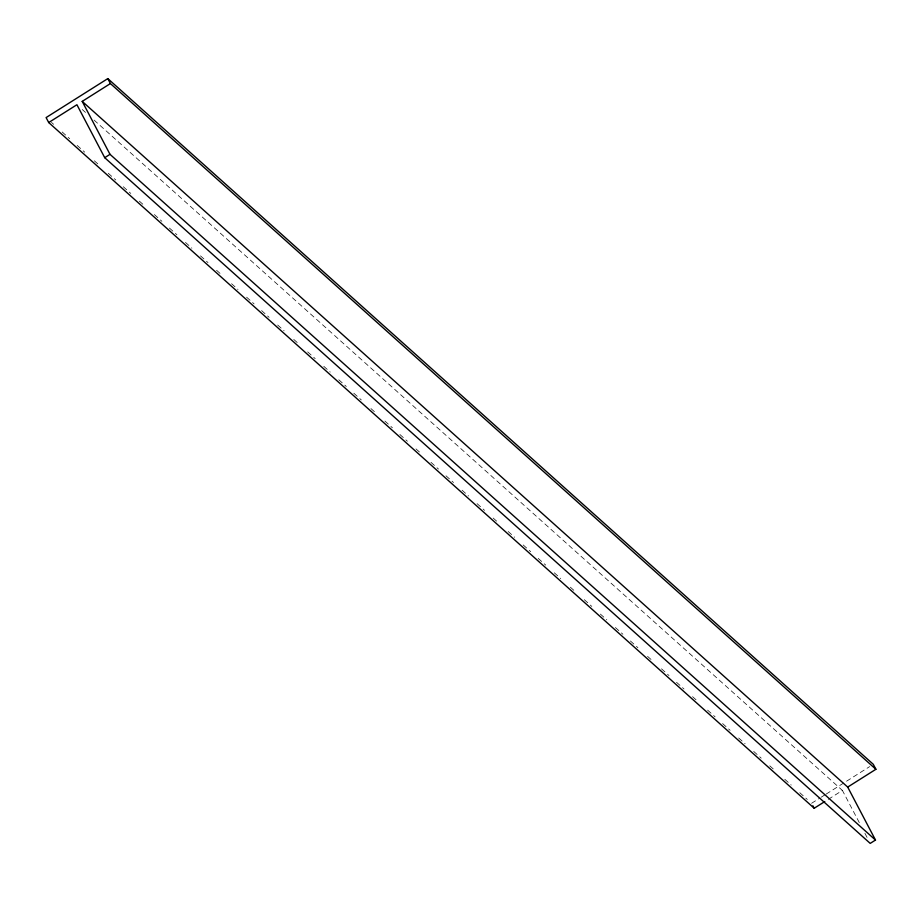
<?xml version="1.0" encoding="UTF-8"?>
<svg xmlns="http://www.w3.org/2000/svg" width="922" height="922" viewBox="0 0 922 922"><rect width="100%" height="100%" fill="white"/><g stroke="black" fill="none" stroke-linecap="round" stroke-linejoin="round"><path stroke-width="0.69" stroke-dasharray="4.61 3.46" d="M811.591 803.281L820.061 797.933M821.272 797.173L824.902 794.879M826.112 794.119L869.665 766.608M828.302 799.339L842.408 790.431L859.615 823.219M82.277 109.534L85.492 112.415M94.067 120.091L842.408 790.431M51.459 122.384L53.603 124.297M62.177 131.984L69.692 138.703M77.194 145.434L84.697 152.153M94.344 160.797L99.703 165.591M108.277 173.278L115.792 179.997M123.294 186.728L130.797 193.447M139.372 201.134L144.731 205.929M154.389 214.572L161.892 221.303M169.394 228.022L176.897 234.741M185.472 242.428L191.903 248.191M200.489 255.867L207.992 262.597M216.566 270.273L221.925 275.079M231.572 283.722L238.014 289.485M246.589 297.172L254.092 303.891M261.594 310.61L269.097 317.329M277.672 325.017L284.114 330.779M293.761 339.423L299.12 344.229M307.694 351.904L315.197 358.635M323.783 366.311L330.214 372.073M338.789 379.76L346.292 386.479M353.794 393.198L361.297 399.929M370.955 408.573L376.314 413.367M384.889 421.054L392.392 427.773M399.894 434.504L407.397 441.223M415.983 448.91L421.342 453.705M430.989 462.348L438.492 469.079M445.994 475.798L453.509 482.517M462.083 490.204L468.514 495.967M477.089 503.643L484.592 510.373M493.166 518.049L498.537 522.855M508.183 531.498L514.614 537.261M523.189 544.948L530.692 551.667M538.206 558.386L545.709 565.105M554.283 572.793L560.714 578.555M570.361 587.199L575.72 592.005M584.306 599.68L591.809 606.411M600.383 614.087L606.814 619.849M615.389 627.536L622.903 634.255M630.406 640.974L637.909 647.705M647.555 656.349L652.914 661.143M661.489 668.83L669.003 675.549M676.506 682.28L684.009 688.999M692.583 696.686L697.942 701.481M707.6 710.124L715.103 716.843M722.606 723.574L730.109 730.293M738.683 737.98L745.114 743.743M753.7 751.418L761.203 758.149M769.778 765.825L775.137 770.631M784.783 779.274L791.214 785.037M799.8 792.713L807.303 799.443M864.917 833.304L868.224 839.608"/><path stroke-width="1.38" d="M875.9 769.282L110.41 83.568L82.208 101.385L847.698 787.088L875.9 769.282L873.295 764.315L107.805 78.612L46.1 117.578L48.705 122.545L814.195 808.248L824.775 801.564M48.705 122.545L76.918 104.728L104.716 157.685L870.207 843.388L875.497 840.057L847.698 787.088M104.716 157.685L110.006 154.343L875.497 840.057M812.893 805.77L814.195 808.248M107.805 78.612L110.41 83.568M82.208 101.385L110.006 154.343"/></g></svg>
